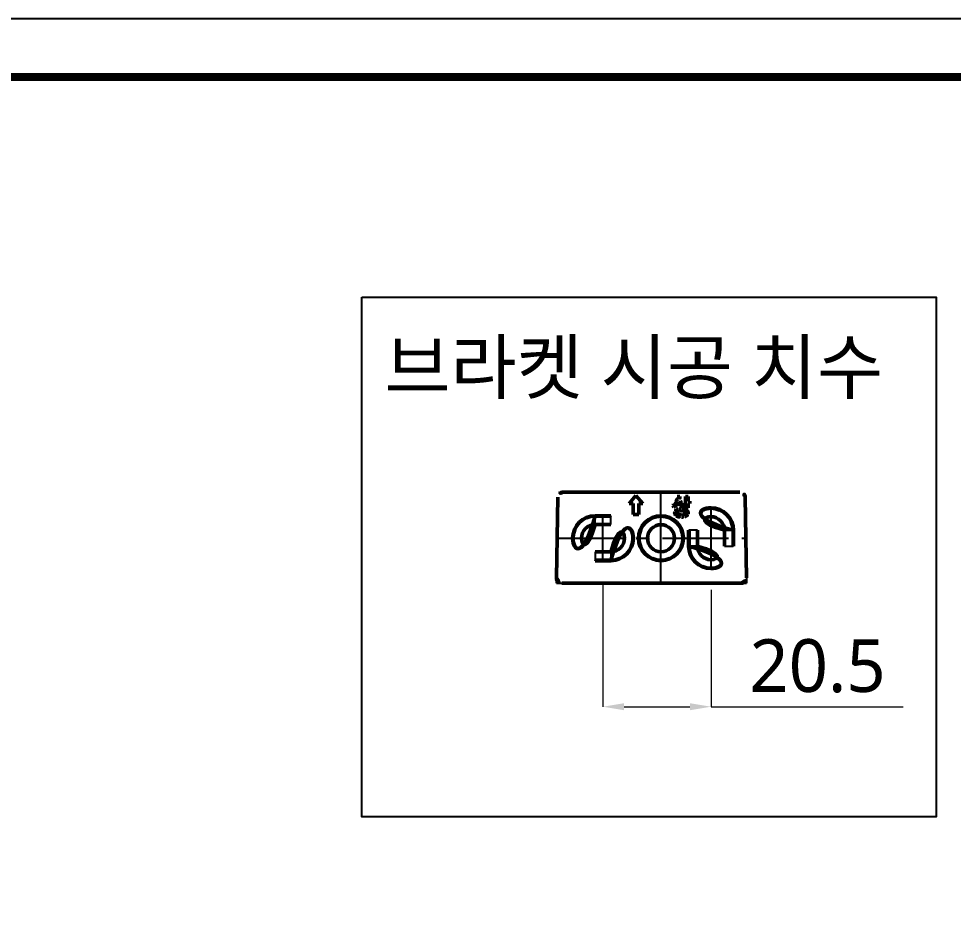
# Model space of a CAD drawing. Extents: x 16296675745 to 16296677675, y -37409619395 to -37409618123.
# Drawn here: x 16296676805.8 to 16296676983, y -37409618879.8 to -37409618710.2 of the extents above; entities that cross this region are included whole.
import ezdxf

# ---------------------------------------------------------------- set-up
doc = ezdxf.new("R2010")
doc.units = 0
doc.header["$LTSCALE"] = 10
doc.header["$MEASUREMENT"] = 0
doc.header["$PDMODE"] = 3
doc.header["$PDSIZE"] = -10
for name, pattern in [('AUSGEZOGEN', [0]), ('CENTER', [2, 1.25, -0.25, 0.25, -0.25]), ('DIVIDE', [1.25, 0.5, -0.25, 0, -0.25, 0, -0.25])]:
    doc.linetypes.add(name, pattern=pattern)
doc.layers.get('0').update_dxf_attribs({"linetype": 'CONTINUOUS'})
doc.layers.get('DEFPOINTS').update_dxf_attribs({"linetype": 'CONTINUOUS'})
for name, color, linetype in [('1', 7, 'CONTINUOUS'), ('3', 3, 'CONTINUOUS'), ('6', 7, 'CONTINUOUS'), ('7', 7, 'CONTINUOUS')]:
    doc.layers.add(name, color=color, linetype=linetype)
doc.styles.add('Daelim Dimension', font='')
doc.styles.get('Daelim Dimension').set_extended_font_data('NanumGothic')
doc.dimstyles.new('DEFAULT', dxfattribs={"dimscale": 2, "dimtxt": 2, "dimasz": 2, "dimexe": 0, "dimexo": 2, "dimgap": 1, "dimtad": 1, "dimdec": 1, "dimzin": 9, "dimdsep": 46, "dimtxsty": 'Daelim Dimension', "dimcen": 0.5, "dimclrd": 252, "dimclre": 252, "dimclrt": 3, "dimadec": 1, "dimazin": 0, "dimtfac": 1, "dimtdec": 1, "dimtix": 1, "dimtmove": 0, "dimatfit": 3, "dimfxl": 1, "dimtolj": 1, "dimtzin": 1, "dimlwd": 9, "dimlwe": 9, "dimarcsym": 0})

# ---------------------------------------------------------------- blocks, each defined once
blk = doc.blocks.new('*D28')
at = {"color": 5, "lineweight": 9, "ltscale": 0.5, "transparency": 16777216}
for p, q in [((16296676916.59, -37409618816.86), (16296676916.59, -37409618840.63)), ((16296676937.09, -37409618818.45), (16296676937.09, -37409618840.63)), ((16296676920.59, -37409618840.63), (16296676933.09, -37409618840.63)), ((16296676937.09, -37409618840.63), (16296676973.5, -37409618840.63))]:
    blk.add_line(p, q, dxfattribs=at)
at = {"color": 5, "ltscale": 0.5, "transparency": 16777216}
for points in [[(16296676920.59, -37409618839.97), (16296676920.59, -37409618841.3), (16296676916.59, -37409618840.63)], [(16296676933.09, -37409618839.97), (16296676933.09, -37409618841.3), (16296676937.09, -37409618840.63)]]:
    blk.add_solid(points, dxfattribs=at)
at = {"layer": 'DEFPOINTS', "color": 0, "ltscale": 0.5, "transparency": 16777216}
for p in [(16296676916.59, -37409618812.86), (16296676937.09, -37409618814.45), (16296676937.09, -37409618840.63)]:
    blk.add_point(p, dxfattribs=at)
at = {"color": 7, "ltscale": 0.5, "transparency": 16777216, "insert": (16296676957.29, -37409618832.93), "char_height": 10, "attachment_point": 5, "style": 'Daelim Dimension'}
blk.add_mtext('\\A1;20.5', dxfattribs=at)

msp = doc.modelspace()

# ---------------------------------------------------------------- linework, layer by layer
at = {"color": 1, "linetype": 'CENTER'}
for p, q in [((16296676927.588079, -37409618817.23381), (16296676927.588079, -37409618799.933807)), ((16296676937.083389, -37409618814.447006), (16296676937.083389, -37409618802.915779)), ((16296676916.588079, -37409618812.949417), (16296676916.588079, -37409618804.41819)), ((16296676907.89752, -37409618808.685753), (16296676943.678631, -37409618808.685753))]:
    msp.add_line(p, q, dxfattribs=at)
at = {"ltscale": 0.5}
msp.add_lwpolyline([(16296676477.834841, -37409619187.177101), (16296677128.834841, -37409619187.177101), (16296677128.834841, -37409618710.177101), (16296676477.834841, -37409618710.177101)], close=True, dxfattribs=at)
at = {"color": 5, "linetype": 'ByBlock', "lineweight": 200, "const_width": 1.5}
msp.add_lwpolyline([(16296676488.30303, -37409619166.75238), (16296677118.30303, -37409619166.75238), (16296677118.30303, -37409618721.25238), (16296676488.30303, -37409618721.25238)], close=True, dxfattribs=at)
at = {"layer": '1'}
msp.add_lwpolyline([(16296676870.84659, -37409618762.96463), (16296676979.807671, -37409618762.96463), (16296676979.807671, -37409618861.526443), (16296676870.84659, -37409618861.526443)], close=True, dxfattribs=at)
at = {"layer": '3', "color": 5, "linetype": 'AUSGEZOGEN', "lineweight": 25}
for p, q in [((16296676915.088079, -37409618804.41819), (16296676915.088079, -37409618804.48381)), ((16296676915.088079, -37409618806.10878), (16296676915.088079, -37409618804.508781)), ((16296676918.088079, -37409618804.41819), (16296676918.088079, -37409618804.48381)), ((16296676918.088079, -37409618806.10878), (16296676918.088079, -37409618804.508781)), ((16296676932.820049, -37409618807.181396), (16296676932.88566, -37409618807.181396)), ((16296676934.506081, -37409618807.181396), (16296676932.90608, -37409618807.181396)), ((16296676939.66069, -37409618807.181396), (16296676941.260691, -37409618807.181396)), ((16296676941.35128, -37409618807.181396), (16296676941.28566, -37409618807.181396)), ((16296676932.820049, -37409618810.181396), (16296676932.88566, -37409618810.181396)), ((16296676934.506081, -37409618810.181396), (16296676932.90608, -37409618810.181396)), ((16296676939.66069, -37409618810.181396), (16296676941.260691, -37409618810.181396)), ((16296676941.35128, -37409618810.181396), (16296676941.28566, -37409618810.181396)), ((16296676915.088079, -37409618811.26339), (16296676915.088079, -37409618812.863388)), ((16296676918.088079, -37409618811.26339), (16296676918.088079, -37409618812.863388)), ((16296676915.088079, -37409618812.949417), (16296676915.088079, -37409618812.883812)), ((16296676918.088079, -37409618812.949417), (16296676918.088079, -37409618812.883812))]:
    msp.add_line(p, q, dxfattribs=at)
at = {"layer": '6', "color": 6, "linetype": 'DIVIDE', "lineweight": 25}
for p, q in [((16296676907.768311, -37409618817.23381), (16296676907.783649, -37409618816.218849)), ((16296676943.7925, -37409618816.218849), (16296676943.80784, -37409618817.23381)), ((16296676907.768311, -37409618817.23381), (16296676908.78339, -37409618817.23381)), ((16296676942.79277, -37409618817.23381), (16296676943.80784, -37409618817.23381))]:
    msp.add_line(p, q, dxfattribs=at)
at = {"layer": '7', "color": 7, "linetype": 'AUSGEZOGEN', "lineweight": 50}
for p, q in [((16296676909.01466, -37409618799.933807), (16296676942.561501, -37409618799.933807)), ((16296676907.783649, -37409618816.218849), (16296676908.014931, -37409618800.918549)), ((16296676921.551371, -37409618802.105637), (16296676922.84181, -37409618800.56781)), ((16296676922.29454, -37409618802.105637), (16296676921.551371, -37409618802.105637)), ((16296676922.29454, -37409618804.198891), (16296676922.29454, -37409618802.105637)), ((16296676922.84181, -37409618800.56781), (16296676924.13225, -37409618802.105637)), ((16296676924.13225, -37409618802.105637), (16296676923.389071, -37409618802.105637)), ((16296676923.389071, -37409618802.105637), (16296676923.389071, -37409618804.198891)), ((16296676931.17359, -37409618800.780197), (16296676930.661261, -37409618800.780197)), ((16296676932.216391, -37409618800.758118), (16296676932.216391, -37409618802.932198)), ((16296676932.726789, -37409618800.758118), (16296676932.216391, -37409618800.758118)), ((16296676932.726789, -37409618801.666283), (16296676932.726789, -37409618800.758118)), ((16296676933.07411, -37409618801.666283), (16296676932.726789, -37409618801.666283)), ((16296676932.726789, -37409618802.096359), (16296676933.07411, -37409618802.096359)), ((16296676932.726789, -37409618802.932198), (16296676932.726789, -37409618802.096359)), ((16296676933.07411, -37409618802.096359), (16296676933.07411, -37409618801.666283)), ((16296676943.56123, -37409618800.918549), (16296676943.7925, -37409618816.218849)), ((16296676929.82609, -37409618802.500198), (16296676930.035641, -37409618802.81636)), ((16296676931.795641, -37409618802.824364), (16296676932.039841, -37409618802.500198)), ((16296676932.216391, -37409618802.932198), (16296676932.726789, -37409618802.932198)), ((16296676915.088079, -37409618804.41819), (16296676918.088079, -37409618804.41819)), ((16296676915.088079, -37409618804.48381), (16296676918.088079, -37409618804.48381)), ((16296676915.088079, -37409618804.508781), (16296676918.088079, -37409618804.508781)), ((16296676923.389071, -37409618804.198891), (16296676922.29454, -37409618804.198891)), ((16296676915.088079, -37409618806.10878), (16296676918.088079, -37409618806.10878)), ((16296676932.820049, -37409618810.181396), (16296676932.820049, -37409618807.181396)), ((16296676932.88566, -37409618810.181396), (16296676932.88566, -37409618807.181396)), ((16296676932.90608, -37409618810.181396), (16296676932.90608, -37409618807.181396)), ((16296676934.506081, -37409618810.181396), (16296676934.506081, -37409618807.181396)), ((16296676939.66069, -37409618807.181396), (16296676939.66069, -37409618810.181396)), ((16296676941.260691, -37409618807.181396), (16296676941.260691, -37409618810.181396)), ((16296676941.28566, -37409618807.181396), (16296676941.28566, -37409618810.181396)), ((16296676941.35128, -37409618807.181396), (16296676941.35128, -37409618810.181396)), ((16296676918.088079, -37409618811.26339), (16296676915.088079, -37409618811.26339)), ((16296676918.088079, -37409618812.863388), (16296676915.088079, -37409618812.863388)), ((16296676918.088079, -37409618812.883812), (16296676915.088079, -37409618812.883812)), ((16296676918.088079, -37409618812.949417), (16296676915.088079, -37409618812.949417)), ((16296676908.78339, -37409618817.23381), (16296676942.79277, -37409618817.23381))]:
    msp.add_line(p, q, dxfattribs=at)
for centre, radius in [((16296676927.588079, -37409618808.683807), 4.265616), ((16296676927.588079, -37409618808.683807), 4.2), ((16296676927.588079, -37409618808.685753), 4.16839), ((16296676927.588079, -37409618808.685753), 2.56839)]:
    msp.add_circle(centre, radius, dxfattribs=at)
for centre, radius, start, end in [((16296676909.014959, -37409618800.93396), 1.0003, 90.00863336, 179.12526484), ((16296676942.561199, -37409618800.93396), 1.0003, 0.87473516, 89.99136664), ((16296676929.05134, -37409618801.134567), 1.560511, 317.0392525, 328.57483263), ((16296676928.99184, -37409618801.113823), 1.622163, 329.04538951, 343.87368902), ((16296676927.83795, -37409618800.780197), 2.823316, 343.87371937, 0), ((16296676928.973551, -37409618800.778557), 2.281366, 314.11849378, 323.39968261), ((16296676929.894711, -37409618801.462677), 1.133959, 323.39968261, 334.20080854), ((16296676931.80485, -37409618801.58078), 0.965214, 202.88899675, 215.11646425), ((16296676932.710699, -37409618800.943748), 2.072633, 215.11646425, 225.42686898), ((16296676934.10298, -37409618800.780197), 2.929391, 180, 195.66045224), ((16296676932.76491, -37409618801.155319), 1.539737, 195.66087314, 210.99381849), ((16296676932.636181, -37409618801.230324), 1.390771, 211.07598302, 224.23719977), ((16296676928.87697, -37409618800.972198), 1.798779, 301.8464971, 317.0392525), ((16296676928.71113, -37409618800.542084), 2.631861, 300.2158782, 306.48845395), ((16296676930.773609, -37409618803.876198), 0.596899, 158.33410945, 180), ((16296676930.74699, -37409618803.876198), 0.570278, 180, 201.94224521), ((16296676930.9576, -37409618803.949287), 0.794871, 125.77061717, 158.33410945), ((16296676928.57876, -37409618800.363113), 2.854461, 306.48845395, 314.0021794), ((16296676931.117359, -37409618804.162376), 1.061161, 108.06185424, 126.04412564), ((16296676930.882219, -37409618803.876198), 0.200335, 180, 207.01009196), ((16296676930.90086, -37409618803.876198), 0.21897, 154.00980129, 180), ((16296676931.075661, -37409618803.961418), 0.413436, 120.22862163, 154.00980129), ((16296676931.476089, -37409618805.26239), 2.218191, 90, 108.06185424), ((16296676931.213261, -37409618804.19001), 0.680231, 103.85060215, 120.54935069), ((16296676931.45546, -37409618805.172333), 1.691972, 90, 103.85060215), ((16296676933.01626, -37409618800.626747), 2.512906, 225.53660289, 232.39718625), ((16296676931.45546, -37409618805.2836), 1.803242, 76.6637208, 90), ((16296676931.476089, -37409618805.235527), 2.191332, 71.85416826, 90), ((16296676933.06978, -37409618800.557259), 2.600609, 232.39718625, 240.66346303), ((16296676932.79306, -37409618801.077568), 1.609724, 224.23719977, 242.10089389), ((16296676931.70067, -37409618804.249229), 0.740206, 60.62441117, 76.6637208), ((16296676931.857309, -37409618803.978462), 0.427431, 27.37123385, 61.11763832), ((16296676931.820169, -37409618804.185654), 1.086506, 54.20603341, 71.85416826), ((16296676932.05484, -37409618803.876198), 0.204996, 0, 27.37123385), ((16296676932.07189, -37409618803.876198), 0.187953, 331.54429917, 0), ((16296676931.9762, -37409618803.965286), 0.816512, 21.91497121, 54.04296208), ((16296676932.19766, -37409618803.876198), 0.577806, 0, 21.91497121), ((16296676932.21312, -37409618803.876198), 0.562347, 337.85538727, 0), ((16296676937.085661, -37409618807.181396), 4.265616, 0, 180), ((16296676937.085661, -37409618807.181396), 4.2, 0, 180), ((16296676937.083389, -37409618807.181396), 4.177304, 0, 180), ((16296676915.088079, -37409618808.683807), 4.265616, 90, 270), ((16296676915.088079, -37409618808.683807), 4.2, 90, 270), ((16296676915.088079, -37409618808.686081), 4.177304, 90, 270), ((16296676918.088079, -37409618808.683807), 4.265616, 270, 90), ((16296676918.088079, -37409618808.683807), 4.2, 270, 90), ((16296676918.088079, -37409618808.686081), 4.177304, 270, 90), ((16296676930.96266, -37409618803.789307), 0.80279, 201.94224521, 234.19125807), ((16296676931.11713, -37409618803.581596), 1.061631, 233.98936281, 251.963235), ((16296676931.079229, -37409618803.77578), 0.421457, 207.01009196, 239.845228), ((16296676931.476089, -37409618802.479263), 2.220943, 251.963235, 270), ((16296676931.221451, -37409618803.532654), 0.703129, 239.77628689, 256.07327541), ((16296676931.45546, -37409618802.588951), 1.675412, 256.07327541, 270), ((16296676931.45546, -37409618802.466011), 1.79835, 270, 283.37678395), ((16296676931.476089, -37409618802.506157), 2.194037, 270, 288.12074231), ((16296676931.70055, -37409618803.496613), 0.739008, 283.37678395, 299.43881006), ((16296676931.85346, -37409618803.75782), 0.436397, 298.81044902, 331.54429917), ((16296676931.8204, -37409618803.558296), 1.086986, 288.12074231, 305.7607339), ((16296676931.98774, -37409618803.784477), 0.805672, 305.50364409, 337.85538727), ((16296676937.083389, -37409618807.181396), 2.577304, 0, 180), ((16296676915.088079, -37409618808.686081), 2.577304, 90, 270), ((16296676918.088079, -37409618808.686081), 2.577304, 270, 90), ((16296676937.085661, -37409618810.181396), 4.265616, 180, 0), ((16296676937.085661, -37409618810.181396), 4.2, 180, 0), ((16296676937.083389, -37409618810.181396), 4.177304, 180, 0), ((16296676937.083389, -37409618810.181396), 2.577304, 180, 0), ((16296676908.783701, -37409618816.233658), 1.000309, 179.14275143, 269.99114807), ((16296676942.792459, -37409618816.233658), 1.000309, 270.00885193, 0.85724857)]:
    msp.add_arc(centre, radius, start, end, dxfattribs=at)

# ---------------------------------------------------------------- texts
at = {"ltscale": 0.5, "insert": (16296676875.12332, -37409618771.235619), "char_height": 10, "attachment_point": 1, "style": 'Daelim Dimension'}
msp.add_mtext('브라켓 시공 치수', dxfattribs=at)

# ---------------------------------------------------------------- dimensions: what is measured, and where the dimension line sits
at = {"ltscale": 0.5}
dim = msp.add_linear_dim(base=(16296676937.085661, -37409618840.634308), p1=(16296676916.588079, -37409618812.863388), p2=(16296676937.085661, -37409618814.447006), dimstyle='DEFAULT', override={"dimtxt": 5, "dimclrd": 5, "dimclre": 5, "dimclrt": 7}, dxfattribs=at)
dim.commit()
dim.dimension.update_dxf_attribs({"geometry": '*D28', "text_midpoint": (16296676957.29167, -37409618840.634308), "dimtype": 160})

doc.saveas('drawing.dxf')
